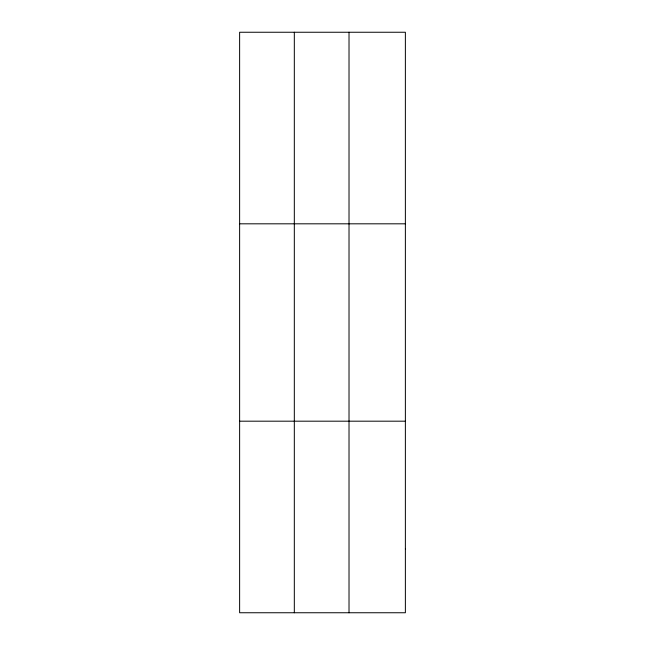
<?xml version="1.0" encoding="UTF-8"?>
<svg xmlns="http://www.w3.org/2000/svg" width="645" height="645" viewBox="0 0 645 645"><rect width="100%" height="100%" fill="white"/><g stroke="black" fill="none" stroke-linecap="round" stroke-linejoin="round"><path stroke-width="0.97" d="M294.322 32.25L294.322 612.75M349.018 32.25L349.018 612.75M239.626 223.815L405.374 223.815M239.626 421.185L405.374 421.185M405.374 548.895L405.374 612.75L239.626 612.75L239.626 32.25L405.374 32.25L405.374 548.895"/></g></svg>
